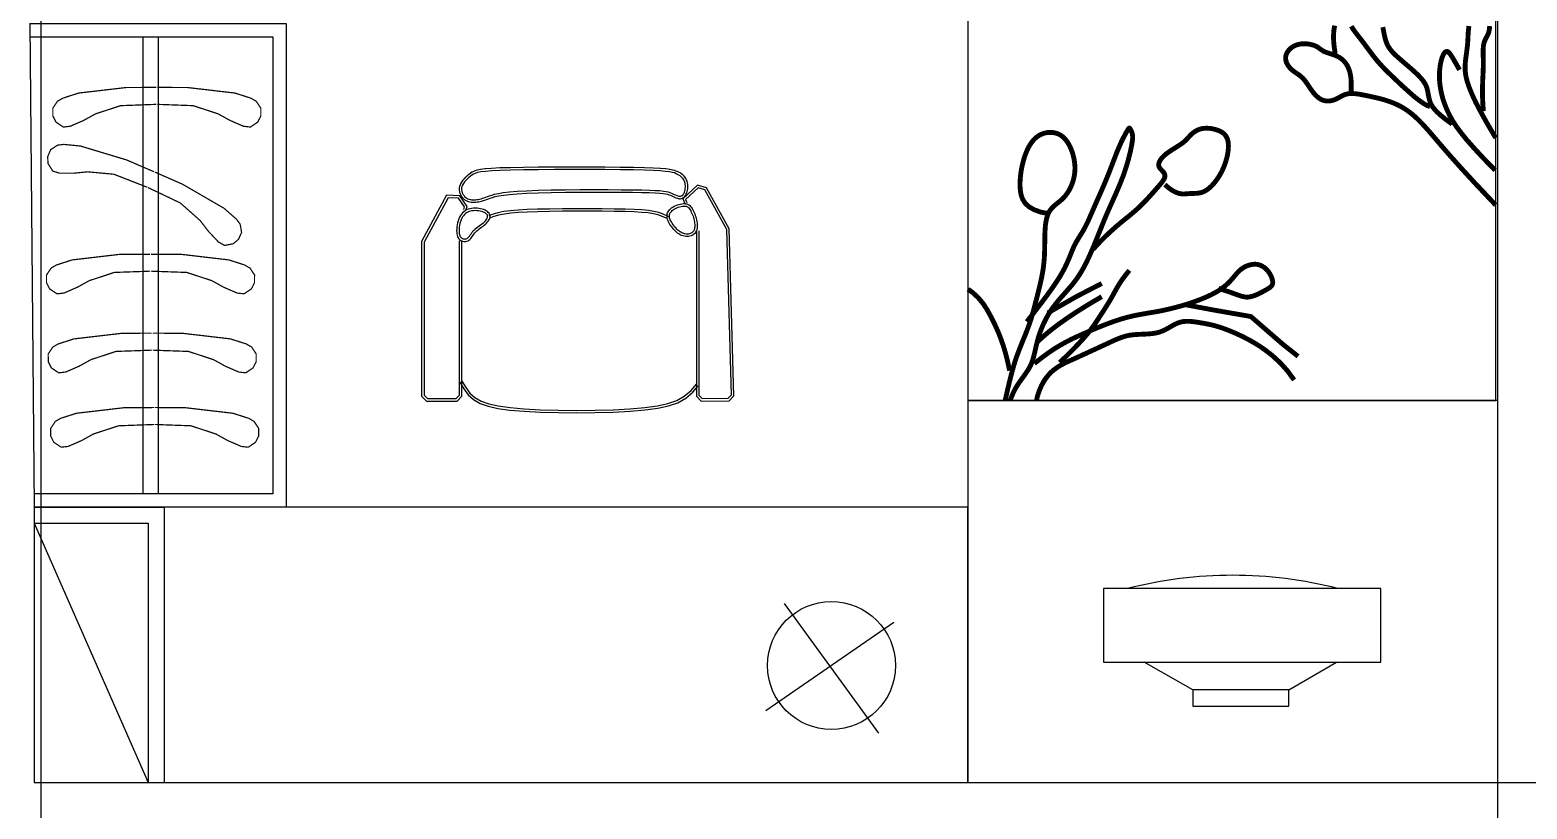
# Model space of a CAD drawing. Extents: x -72339 to 59654, y -38057 to 42097.
# Drawn here: x -72339 to -69256, y 27042 to 28646 of the extents above; entities that cross this region are included whole.
import ezdxf

# ---------------------------------------------------------------- set-up
doc = ezdxf.new("R2010")
doc.units = 0
doc.header["$MEASUREMENT"] = 0
doc.layers.get('0').update_dxf_attribs({"linetype": 'CONTINUOUS'})
doc.layers.add('HUM', color=7, linetype='CONTINUOUS')

# ---------------------------------------------------------------- blocks, each defined once
blk = doc.blocks.new('1071')
for p, q in [((-3023.4, 1562.7), (-3015, 566.7)), ((-2790.6, 1535.3), (-2790.6, 594.1)), ((-2759.5, 1535.3), (-2759.5, 594.1)), ((-3015, 533.6), (-2779.8, 0)), ((-1469.9, 368.5), (-1275.6, 101.4)), ((-1243.9, 329.2), (-1508.1, 147.3)), ((-628.7, 190.3), (-728.3, 247.3)), ((-430.6, 190.3), (-332.5, 247.3))]:
    blk.add_line(p, q)
for points in [[(-1091.5, 2709.8), (-1091.5, 786.2), (-4.5, 786.2), (-4.5, 2709.8)], [(-1674.7, 1218.2), (-1674.2, 1220.6), (-1673.8, 1223.2), (-1673.6, 1225.8), (-1673.6, 1228.5), (-1673.8, 1231.2), (-1674.2, 1233.9), (-1674.8, 1236.5), (-1675.7, 1238.9), (-1676.9, 1241.2), (-1678.3, 1243.4), (-1680, 1245.4), (-1681.9, 1247.3), (-1684.2, 1249.1), (-1686.7, 1250.8), (-1689.5, 1252.3), (-1692.6, 1253.7), (-1696.1, 1255.1), (-1700.6, 1256.3), (-1706.5, 1257.4), (-1714.6, 1258.4), (-1725.4, 1259.3), (-1739.6, 1260.1), (-1757.7, 1260.8), (-1780.3, 1261.3), (-1807.8, 1261.7), (-1839.1, 1262), (-1873, 1262.2), (-1908, 1262.2), (-1942.9, 1262.1), (-1976.4, 1261.9), (-2007.1, 1261.5), (-2033.8, 1261), (-2055.3, 1260.4), (-2072.2, 1259.5), (-2085.1, 1258.5), (-2094.6, 1257.4), (-2101.5, 1256), (-2106.5, 1254.3), (-2110.2, 1252.5), (-2113.3, 1250.4), (-2116.5, 1248.1), (-2119.6, 1245.5), (-2122.7, 1242.7), (-2125.6, 1239.8), (-2128.2, 1236.7), (-2130.5, 1233.6), (-2132.3, 1230.3), (-2133.6, 1227.1), (-2134.3, 1223.8), (-2134.3, 1220.6), (-2133.9, 1217.5), (-2133, 1214.5), (-2131.7, 1211.7), (-2130, 1209.1), (-2128.1, 1206.8), (-2126, 1204.8), (-2123.8, 1203.2), (-2121.4, 1202), (-2119, 1201), (-2116.4, 1200.4), (-2113.8, 1200), (-2111.1, 1199.8), (-2108.4, 1199.8), (-2105.7, 1200), (-2102.9, 1200.3), (-2100.2, 1200.8), (-2097.3, 1201.4), (-2094.4, 1202.2), (-2091.3, 1203.1), (-2088.1, 1204.1), (-2084.7, 1205.3), (-2081.1, 1206.6), (-2077.1, 1208.1), (-2072.4, 1209.7), (-2066.4, 1211.4), (-2058.7, 1213), (-2048.7, 1214.6), (-2036, 1216.1), (-2020.1, 1217.4), (-2000.4, 1218.6), (-1976.7, 1219.4), (-1949.9, 1220.1), (-1921, 1220.6), (-1891.1, 1220.8), (-1861.2, 1220.9), (-1832.4, 1220.9), (-1805.8, 1220.7), (-1782.5, 1220.5), (-1763.2, 1220.2), (-1747.7, 1219.8), (-1735.5, 1219.3), (-1726, 1218.7), (-1718.9, 1217.9), (-1713.4, 1217.1), (-1709.2, 1216.1), (-1705.7, 1215), (-1702.4, 1213.8), (-1699.4, 1212.5), (-1696.5, 1211.1), (-1693.8, 1209.9), (-1691.3, 1208.8), (-1688.9, 1207.9), (-1686.7, 1207.3), (-1684.8, 1207.1), (-1682.9, 1207.3), (-1681.3, 1207.9), (-1679.8, 1208.9), (-1678.4, 1210.2), (-1677.3, 1211.9), (-1676.3, 1213.7), (-1675.4, 1215.9)], [(-2105.2, 1134), (-2102.9, 1136.2), (-2100.5, 1138.2), (-2098, 1140.2), (-2095.5, 1142.1), (-2092.9, 1143.9), (-2090.3, 1145.8), (-2087.8, 1147.6), (-2085.5, 1149.6), (-2083.3, 1151.6), (-2081.4, 1153.7), (-2079.7, 1155.8), (-2078.2, 1157.9), (-2077.1, 1160.1), (-2076.3, 1162.3), (-2075.8, 1164.4), (-2075.8, 1166.5), (-2076.1, 1168.5), (-2076.8, 1170.4), (-2077.9, 1172.3), (-2079.4, 1174), (-2081.3, 1175.6), (-2083.5, 1177.1), (-2086, 1178.4), (-2088.8, 1179.6), (-2092, 1180.6), (-2095.4, 1181.5), (-2098.9, 1182.1), (-2102.6, 1182.5), (-2106.4, 1182.6), (-2110.1, 1182.5), (-2113.8, 1182.1), (-2117.4, 1181.4), (-2120.8, 1180.3), (-2124, 1179), (-2127, 1177.3), (-2129.8, 1175.3), (-2132.3, 1172.9), (-2134.6, 1170.3), (-2136.7, 1167.3), (-2138.6, 1164), (-2140.2, 1160.4), (-2141.5, 1156.5), (-2142.6, 1152.5), (-2143.4, 1148.4), (-2144, 1144.3), (-2144.4, 1140.3), (-2144.6, 1136.6), (-2144.5, 1133), (-2144.2, 1129.9), (-2143.7, 1127), (-2142.9, 1124.5), (-2142, 1122.3), (-2140.8, 1120.4), (-2139.5, 1118.8), (-2137.9, 1117.4), (-2136.2, 1116.3), (-2134.2, 1115.3), (-2132.2, 1114.7), (-2130, 1114.3), (-2127.8, 1114.1), (-2125.5, 1114.3), (-2123.3, 1114.8), (-2121.2, 1115.6), (-2119.2, 1116.7), (-2117.4, 1118.3), (-2115.7, 1120.1), (-2114, 1122.2), (-2112.4, 1124.5), (-2110.8, 1126.9), (-2109, 1129.3), (-2107.2, 1131.7)], [(-1684.1, 1127.8), (-1686.9, 1129.5), (-1689.7, 1131.4), (-1692.3, 1133.6), (-1694.8, 1136), (-1697.2, 1138.6), (-1699.5, 1141.2), (-1701.6, 1143.9), (-1703.5, 1146.6), (-1705.3, 1149.3), (-1706.8, 1151.9), (-1708.1, 1154.4), (-1709.3, 1156.9), (-1710.1, 1159.4), (-1710.8, 1161.8), (-1711.2, 1164.1), (-1711.3, 1166.5), (-1711.2, 1168.8), (-1710.7, 1171), (-1710, 1173.3), (-1709, 1175.4), (-1707.7, 1177.5), (-1706, 1179.5), (-1704.1, 1181.4), (-1701.8, 1183.2), (-1699.2, 1184.9), (-1696.3, 1186.5), (-1693.2, 1187.9), (-1690, 1189.2), (-1686.8, 1190.2), (-1683.6, 1191.1), (-1680.5, 1191.7), (-1677.5, 1192), (-1674.9, 1192.1), (-1672.4, 1191.8), (-1670.2, 1191.3), (-1668.1, 1190.5), (-1666.2, 1189.4), (-1664.5, 1188), (-1662.8, 1186.3), (-1661.2, 1184.3), (-1659.6, 1182.1), (-1658.2, 1179.5), (-1656.8, 1176.8), (-1655.5, 1173.9), (-1654.2, 1170.9), (-1653.1, 1167.8), (-1652.1, 1164.7), (-1651.2, 1161.5), (-1650.5, 1158.4), (-1649.9, 1155.3), (-1649.5, 1152.3), (-1649.2, 1149.4), (-1649.1, 1146.5), (-1649.2, 1143.8), (-1649.5, 1141.2), (-1650, 1138.8), (-1650.8, 1136.4), (-1651.7, 1134.3), (-1652.9, 1132.3), (-1654.3, 1130.6), (-1655.9, 1129), (-1657.7, 1127.6), (-1659.7, 1126.4), (-1661.9, 1125.5), (-1664.3, 1124.8), (-1666.9, 1124.4), (-1669.6, 1124.2), (-1672.5, 1124.3), (-1675.4, 1124.7), (-1678.3, 1125.4), (-1681.2, 1126.4)], [(-1681.8, 1132.2), (-1684.2, 1133.6), (-1686.6, 1135.4), (-1689, 1137.4), (-1691.3, 1139.6), (-1693.5, 1141.9), (-1695.6, 1144.4), (-1697.6, 1146.9), (-1699.4, 1149.4), (-1701, 1151.9), (-1702.4, 1154.3), (-1703.6, 1156.6), (-1704.6, 1158.8), (-1705.4, 1160.8), (-1705.9, 1162.8), (-1706.2, 1164.7), (-1706.3, 1166.5), (-1706.2, 1168.2), (-1705.9, 1169.8), (-1705.4, 1171.4), (-1704.6, 1173), (-1703.6, 1174.5), (-1702.3, 1176.1), (-1700.8, 1177.6), (-1698.9, 1179.1), (-1696.6, 1180.6), (-1694, 1182), (-1691.2, 1183.3), (-1688.3, 1184.5), (-1685.3, 1185.4), (-1682.4, 1186.2), (-1679.7, 1186.7), (-1677.2, 1187), (-1675.1, 1187.1), (-1673.2, 1186.9), (-1671.7, 1186.5), (-1670.3, 1186), (-1669, 1185.2), (-1667.8, 1184.2), (-1666.5, 1183), (-1665.2, 1181.3), (-1663.9, 1179.4), (-1662.6, 1177.1), (-1661.3, 1174.6), (-1660, 1172), (-1658.9, 1169.1), (-1657.8, 1166.2), (-1656.9, 1163.2), (-1656.1, 1160.3), (-1655.4, 1157.3), (-1654.8, 1154.5), (-1654.4, 1151.7), (-1654.2, 1149.1), (-1654.1, 1146.6), (-1654.2, 1144.2), (-1654.5, 1142), (-1654.9, 1140), (-1655.4, 1138.2), (-1656.2, 1136.6), (-1657, 1135.2), (-1658, 1133.9), (-1659.2, 1132.8), (-1660.4, 1131.8), (-1661.9, 1130.9), (-1663.6, 1130.2), (-1665.4, 1129.7), (-1667.5, 1129.4), (-1669.7, 1129.2), (-1672, 1129.3), (-1674.4, 1129.6), (-1676.9, 1130.2), (-1679.3, 1131.1)], [(-1091.5, 786.2), (-1091.5, 0), (0, 0), (0, 786.2)], [(-3015, 566.7), (-3015, 0), (-1091.5, 0), (-1091.5, 566.7)], [(-812.6, 399.1), (-812.6, 247.3), (-241.2, 247.3), (-241.2, 399.1)], [(-628.7, 190.3), (-628.7, 157.2), (-430.6, 157.2), (-430.6, 190.3)]]:
    blk.add_lwpolyline(points, close=True)
for points, const_width in [([(-94.3, 1355.8), (-107.3, 1365.3), (-117.5, 1373.5), (-125.3, 1380.6), (-131.1, 1386.9), (-135.2, 1392.4), (-138, 1397.2), (-139.8, 1401.6), (-141.1, 1405.7), (-142, 1409.6), (-142.8, 1413.4), (-143.5, 1417), (-144.1, 1420.5), (-144.8, 1423.9), (-145.5, 1427.2), (-146.4, 1430.4), (-147.5, 1433.5), (-148.9, 1436.6), (-150.5, 1439.6), (-152.4, 1442.6), (-154.6, 1445.7), (-157.1, 1448.7), (-159.8, 1451.8), (-162.8, 1454.9), (-166, 1458.2), (-169.6, 1461.5), (-173.3, 1464.9), (-177.2, 1468.5), (-181.3, 1472), (-185.4, 1475.6), (-189.6, 1479.2), (-193.9, 1482.9), (-198.1, 1486.5), (-202.2, 1490.1), (-206.3, 1493.6), (-210.2, 1497.2), (-213.9, 1500.8), (-217.4, 1504.4), (-220.5, 1508.1), (-223.4, 1511.9), (-225.9, 1515.7), (-227.9, 1519.7), (-229.7, 1523.8), (-231.1, 1527.9), (-232.3, 1532.2), (-233.3, 1536.6), (-234.3, 1541.2), (-235.2, 1545.8), (-236.1, 1550.6), (-237.2, 1555.5)], 10), ([(-4.5, 1327.2), (-13.8, 1342.8), (-24.4, 1361), (-33, 1376.5), (-40, 1389.6), (-45.7, 1400.7), (-50.3, 1410.3), (-54.1, 1418.8), (-57.3, 1426.6), (-60.1, 1433.8), (-62.4, 1440.6), (-64.2, 1446.9), (-65.7, 1452.9), (-66.7, 1458.8), (-67.3, 1464.5), (-67.6, 1470.1), (-67.6, 1475.8), (-67.2, 1481.6), (-66.7, 1487.4), (-66, 1493.2), (-65.2, 1499), (-64.4, 1504.7), (-63.7, 1510.4), (-63, 1516.1), (-62.5, 1521.7), (-62.1, 1527.2), (-61.8, 1532.6), (-61.6, 1537.9), (-61.3, 1543.1), (-60.9, 1548.1), (-60.4, 1553), (-59.8, 1557.8)], 10), ([(-335.2, 1501.2), (-337, 1512.9), (-338.1, 1523), (-338.6, 1531.5), (-338.6, 1538.8), (-338.2, 1545), (-337.7, 1550.2), (-337, 1554.7), (-336.3, 1558.7)], 10), ([(-301.9, 1557.4), (-299.6, 1553.4), (-296.9, 1549.4), (-293.8, 1545.1), (-290.5, 1540.8), (-287, 1536.3), (-283.3, 1531.7), (-279.6, 1526.8), (-275.8, 1521.9), (-272, 1516.7), (-268.2, 1511.5), (-264.3, 1506.3), (-260.3, 1501), (-256.3, 1495.7), (-252.1, 1490.5), (-247.9, 1485.3), (-243.5, 1480.3), (-238.9, 1475.3), (-234.1, 1470.2), (-228.9, 1465), (-223.3, 1459.5), (-217.3, 1453.7), (-210.7, 1447.5), (-203.6, 1440.7), (-195.8, 1433.4), (-187.5, 1425.9), (-179, 1418.3), (-170.5, 1411), (-162, 1404.4), (-154, 1398.8), (-146.5, 1394.4), (-139.7, 1391.6)], 10), ([(-30, 1382.3), (-31.1, 1397.2), (-31.7, 1411), (-31.9, 1423.6), (-31.7, 1435.2), (-31.4, 1445.8), (-30.9, 1455.6), (-30.5, 1464.6), (-30.2, 1473), (-30.1, 1480.7), (-30.1, 1487.9), (-30.3, 1494.5), (-30.4, 1500.6), (-30.4, 1506.2), (-30.3, 1511.4), (-30, 1516), (-29.4, 1520.3), (-28.4, 1524.1), (-27.1, 1527.6), (-25.6, 1530.8), (-24, 1533.9), (-22.4, 1536.9), (-20.9, 1539.9), (-19.6, 1543.1), (-18.6, 1546.4), (-17.9, 1550), (-17.4, 1553.8), (-17, 1557.8)], 10), ([(-4.5, 1189), (-12.1, 1196.9), (-47.2, 1234.1), (-75.6, 1265), (-98.4, 1290.5), (-116.4, 1311.2), (-130.8, 1328.1), (-142.6, 1341.8), (-152.7, 1353.1), (-162, 1362.8), (-170.7, 1371), (-178.9, 1378), (-186.7, 1383.8), (-194.2, 1388.7), (-201.4, 1392.8), (-208.3, 1396.2), (-215.2, 1399.2), (-221.9, 1401.8), (-228.6, 1404), (-235.2, 1406.1), (-241.7, 1407.9), (-248.1, 1409.5), (-254.4, 1410.9), (-260.6, 1412.3), (-266.6, 1413.6), (-272.4, 1414.8), (-278.1, 1415.9), (-283.6, 1417), (-288.8, 1417.8), (-293.8, 1418.4), (-298.6, 1418.8), (-303.1, 1418.8), (-307.2, 1418.5), (-311.1, 1417.8), (-314.7, 1416.7), (-318.1, 1415.3), (-321.3, 1413.8), (-324.3, 1412.2), (-327.3, 1410.5), (-330.3, 1408.9), (-333.3, 1407.4), (-336.4, 1406.1), (-339.5, 1405), (-342.7, 1404.2), (-345.9, 1403.6), (-349.1, 1403.3), (-352.3, 1403.3), (-355.4, 1403.7), (-358.5, 1404.4), (-361.6, 1405.4), (-364.6, 1406.8), (-367.5, 1408.6), (-370.4, 1410.7), (-373.2, 1413.1), (-375.9, 1415.7), (-378.6, 1418.7), (-381.2, 1421.9), (-383.8, 1425.4), (-386.3, 1429), (-388.8, 1432.7), (-391.3, 1436.5), (-393.8, 1440.1), (-396.3, 1443.7), (-398.9, 1447), (-401.6, 1450), (-404.4, 1452.7), (-407.2, 1455.1), (-410, 1457.2), (-412.9, 1459.3), (-415.8, 1461.2), (-418.6, 1463.1), (-421.3, 1465.1), (-424, 1467.3), (-426.5, 1469.6), (-428.8, 1472.1), (-431, 1474.8), (-432.9, 1477.6), (-434.5, 1480.5), (-435.8, 1483.5), (-436.7, 1486.5), (-437.2, 1489.6), (-437.3, 1492.6), (-437, 1495.6), (-436.2, 1498.5), (-435.1, 1501.3), (-433.7, 1504), (-431.9, 1506.6), (-429.9, 1509), (-427.6, 1511.3), (-425.1, 1513.3), (-422.3, 1515.2), (-419.4, 1516.8), (-416.3, 1518.2), (-413, 1519.3), (-409.6, 1520.2), (-406, 1520.9), (-402.4, 1521.2), (-398.6, 1521.3), (-394.8, 1521.2), (-391.1, 1520.8), (-387.4, 1520.2), (-383.9, 1519.4), (-380.5, 1518.5), (-377.5, 1517.4), (-374.7, 1516.2), (-372.3, 1514.9), (-370.1, 1513.5), (-368.2, 1512.1), (-366.3, 1510.7), (-364.4, 1509.3), (-362.3, 1507.9), (-360.1, 1506.5), (-357.6, 1505.2), (-354.7, 1504), (-351.4, 1502.9), (-348, 1501.7), (-344.3, 1500.5), (-340.5, 1499.3), (-336.8, 1497.9), (-333, 1496.4), (-329.4, 1494.7), (-326, 1492.8), (-322.8, 1490.6), (-319.8, 1488.2), (-317, 1485.5), (-314.4, 1482.4), (-312.1, 1479.1), (-309.9, 1475.4), (-308, 1471.3), (-306.3, 1466.9), (-304.8, 1462), (-303.7, 1456.5), (-302.8, 1450.3), (-302.3, 1443.4), (-302.1, 1435.6), (-302.2, 1426.8), (-302.8, 1417)], 10), ([(-5.6, 1260.6), (-29.5, 1285), (-48.9, 1306), (-64.6, 1323.7), (-76.8, 1338.9), (-86.4, 1351.9), (-93.7, 1363.2), (-99.3, 1373.2), (-103.7, 1382.5), (-107.5, 1391.4), (-110.8, 1400.1), (-113.5, 1408.4), (-115.7, 1416.5), (-117.4, 1424.3), (-118.7, 1431.9), (-119.7, 1439.1), (-120.3, 1446.1), (-120.5, 1452.8), (-120.5, 1459.3), (-120.2, 1465.4), (-119.6, 1471.2), (-118.9, 1476.6), (-118, 1481.6), (-117, 1486.1), (-115.8, 1490.3), (-114.6, 1493.9), (-113.3, 1497.1), (-112, 1499.8), (-110.6, 1501.9), (-109.2, 1503.6), (-107.7, 1504.8), (-106.2, 1505.4), (-104.7, 1505.6), (-103.2, 1505.1), (-101.6, 1503.9), (-99.6, 1501.7), (-97.1, 1498.3), (-94, 1493.4), (-90.1, 1486.8), (-85.2, 1478.3), (-79.1, 1467.5)], 10), ([(-2762.9, 1431.4), (-2824.8, 1431.2), (-2923.2, 1419.7), (-2955.7, 1409.2), (-2966.8, 1402.8), (-2976.3, 1388.5), (-2976.2, 1372.6), (-2969.8, 1360), (-2954.7, 1349.7), (-2940.4, 1351.4), (-2912.7, 1363.4), (-2888.1, 1377), (-2836.6, 1393.8), (-2787.4, 1395.6), (-2762.8, 1396.5)], 2.53), ([(-2761.2, 1431.4), (-2699.3, 1431.2), (-2600.9, 1419.7), (-2568.4, 1409.2), (-2557.3, 1402.8), (-2547.9, 1388.5), (-2547.9, 1372.6), (-2554.3, 1360), (-2569.4, 1349.7), (-2583.7, 1351.4), (-2611.4, 1363.4), (-2636, 1377), (-2687.5, 1393.8), (-2736.7, 1395.6), (-2761.3, 1396.5)], 2.53), ([(-1014.9, 786.2), (-1010.3, 807.1), (-1005.1, 828.9), (-1000.6, 846.3), (-996.7, 860.2), (-993.1, 871.4), (-989.9, 880.6), (-986.8, 888.8), (-983.8, 896.4), (-980.9, 903.8), (-978, 910.9), (-975.2, 917.7), (-972.5, 924.3), (-970, 930.8), (-967.6, 937), (-965.4, 943.2), (-963.3, 949.2), (-961.4, 955.2), (-959.6, 961.2), (-957.9, 967.3), (-956.2, 973.6), (-954.4, 980), (-952.7, 986.7), (-950.9, 993.7), (-949, 1001.1), (-947, 1008.9), (-945, 1016.8), (-943.1, 1024.9), (-941.2, 1033), (-939.5, 1041.2), (-938, 1049.3), (-936.7, 1057.2), (-935.7, 1064.8), (-934.9, 1072.3), (-934.3, 1079.6), (-933.9, 1086.9), (-933.7, 1094.1), (-933.5, 1101.4), (-933.4, 1108.8), (-933.3, 1116.3), (-933.2, 1123.9), (-933, 1131.6), (-932.6, 1139.3), (-932, 1146.9), (-931, 1154.1), (-929.7, 1160.9), (-927.9, 1167.2), (-925.6, 1172.9), (-922.6, 1177.8), (-919.2, 1182.2), (-915.4, 1186.1), (-911.3, 1189.7), (-907, 1193.2), (-902.6, 1196.7), (-898.3, 1200.4), (-894.1, 1204.5), (-890.2, 1209.1), (-886.6, 1214.1), (-883.3, 1219.4), (-880.3, 1225.1), (-877.7, 1231.1), (-875.5, 1237.2), (-873.8, 1243.5), (-872.4, 1249.8), (-871.6, 1256.1), (-871.2, 1262.3), (-871.2, 1268.5), (-871.7, 1274.7), (-872.5, 1280.7), (-873.6, 1286.6), (-875.1, 1292.5), (-876.8, 1298.1), (-878.9, 1303.7), (-881.2, 1309), (-883.7, 1314), (-886.6, 1318.7), (-889.8, 1323), (-893.2, 1326.9), (-897, 1330.3), (-901.1, 1333.2), (-905.5, 1335.5), (-910.1, 1337.1), (-915, 1338.2), (-919.9, 1338.7), (-924.9, 1338.7), (-929.9, 1338.1), (-934.9, 1336.9), (-939.6, 1335.2), (-944.2, 1333), (-948.6, 1330.2), (-952.7, 1326.8), (-956.7, 1322.8), (-960.4, 1318.1), (-964, 1312.8), (-967.4, 1306.8), (-970.5, 1300), (-973.5, 1292.5), (-976.2, 1284.4), (-978.6, 1275.7), (-980.7, 1266.5), (-982.3, 1257.1), (-983.5, 1247.5), (-984.2, 1237.7), (-984.3, 1228), (-983.6, 1218.4), (-981.9, 1209.2), (-978.6, 1200.4), (-973.3, 1192.4), (-965.4, 1185.2), (-954.6, 1179.1), (-940.3, 1174.2), (-922, 1170.8)], 10), ([(-970.3, 948.8), (-955.9, 967.2), (-943.3, 983.6), (-932.4, 998.1), (-922.9, 1011), (-914.8, 1022.5), (-907.9, 1032.8), (-902, 1042.2), (-897, 1050.9), (-892.6, 1059), (-888.9, 1066.6), (-885.7, 1073.8), (-882.8, 1080.6), (-880.3, 1086.9), (-877.9, 1092.8), (-875.6, 1098.4), (-873.3, 1103.6), (-870.9, 1108.4), (-868.4, 1113), (-865.8, 1117.5), (-863.1, 1121.8), (-860.4, 1126.2), (-857.7, 1130.6), (-854.9, 1135.1), (-852.2, 1139.9), (-849.5, 1145), (-846.8, 1150.5), (-844.1, 1156.1), (-841.4, 1162.1), (-838.7, 1168.3), (-835.9, 1174.8), (-833, 1181.5), (-829.9, 1188.4), (-826.8, 1195.5), (-823.6, 1202.8), (-820.3, 1210.2), (-817, 1217.7), (-813.7, 1225.3), (-810.3, 1233), (-807.1, 1240.8), (-803.9, 1248.6), (-800.8, 1256.3), (-797.8, 1264.1), (-794.9, 1271.7), (-792, 1279.2), (-789.2, 1286.5), (-786.5, 1293.6), (-783.8, 1300.5), (-781, 1307), (-778.3, 1313.2), (-775.7, 1319), (-773.1, 1324.3), (-770.6, 1329.2), (-768.3, 1333.6), (-766.2, 1337.4), (-764.4, 1340.6), (-762.8, 1343.2), (-761.5, 1345.2), (-760.5, 1346.5), (-759.7, 1347.3), (-759.1, 1347.6), (-758.6, 1347.5), (-758.2, 1347.2), (-757.8, 1346.5), (-757.3, 1345.6), (-756.8, 1344.7), (-756.2, 1343.5), (-755.5, 1342.3), (-754.9, 1341), (-754.3, 1339.5), (-753.7, 1337.9), (-753.2, 1336.1), (-752.8, 1334.3), (-752.5, 1332.3), (-752.4, 1330.1), (-752.4, 1327.7), (-752.5, 1324.9), (-752.9, 1321.8), (-753.4, 1318.1), (-754.1, 1314), (-755, 1309.2), (-756.1, 1303.8), (-757.4, 1297.7), (-759, 1291.2), (-760.8, 1284.1), (-762.9, 1276.7), (-765.2, 1268.9), (-767.8, 1260.9), (-770.6, 1252.6), (-773.8, 1244.2), (-777.1, 1235.7), (-780.6, 1227.3), (-784.2, 1218.9), (-787.7, 1210.8), (-791.3, 1202.9), (-794.6, 1195.4), (-797.8, 1188.3), (-800.8, 1181.6), (-803.5, 1175.4), (-806, 1169.6), (-808.4, 1163.9), (-810.8, 1158.4), (-813, 1152.8), (-815.3, 1147.2), (-817.6, 1141.5), (-820, 1135.5), (-822.5, 1129.3), (-825.1, 1122.8), (-827.8, 1116.2), (-830.6, 1109.4), (-833.4, 1102.5), (-836.4, 1095.6), (-839.5, 1088.5), (-842.7, 1081.4), (-846, 1074.3), (-849.6, 1067.2), (-853.3, 1060.1), (-857.3, 1053), (-861.6, 1046), (-866.2, 1039), (-871.2, 1032.2), (-876.6, 1025.3), (-882.3, 1018.6), (-888.2, 1011.8), (-894.2, 1005.1), (-900.2, 998.3), (-906.1, 991.4), (-911.7, 984.4), (-917.1, 977.2), (-922.1, 969.8), (-926.7, 962.3), (-930.9, 954.7), (-934.7, 947), (-938.2, 939.3), (-941.3, 931.6), (-944, 924), (-946.4, 916.5), (-948.5, 909.1), (-950.3, 902), (-951.9, 895), (-953.4, 888.3), (-954.9, 881.8), (-956.5, 875.7), (-958.2, 869.9), (-960.2, 864.4), (-962.4, 859.2), (-964.9, 854.4), (-967.7, 849.6), (-970.7, 845), (-974, 840.2), (-977.5, 835.3), (-981.3, 830.1), (-985.3, 824.5), (-989.5, 818.3), (-993.9, 811.1), (-998.4, 802.1), (-1003, 791), (-1004.6, 786.2)], 10), ([(-833.8, 1097.9), (-820.3, 1112.5), (-807.9, 1125), (-796.5, 1135.7), (-786, 1145), (-776.4, 1153.2), (-767.5, 1160.4), (-759.2, 1167), (-751.6, 1173.4), (-744.5, 1179.6), (-737.8, 1185.8), (-731.6, 1191.9), (-725.8, 1197.8), (-720.5, 1203.5), (-715.6, 1208.9), (-711, 1214), (-706.9, 1218.7), (-703.1, 1223), (-699.6, 1226.9), (-696.6, 1230.5), (-693.9, 1233.7), (-691.6, 1236.7), (-689.6, 1239.4), (-688.1, 1241.9), (-687, 1244.1), (-686.2, 1246.2), (-685.9, 1248.2), (-685.9, 1250.1), (-686.2, 1251.8), (-686.8, 1253.5), (-687.6, 1255.1), (-688.7, 1256.6), (-689.9, 1258.1), (-691.4, 1259.6), (-692.8, 1261.1), (-694.3, 1262.7), (-695.7, 1264.3), (-696.9, 1266), (-697.9, 1267.8), (-698.5, 1269.8), (-698.8, 1271.9), (-698.5, 1274.3), (-697.8, 1276.9), (-696.6, 1279.5), (-694.9, 1282.4), (-692.7, 1285.3), (-690.1, 1288.2), (-687.1, 1291.2), (-683.6, 1294.2), (-679.7, 1297.1), (-675.5, 1300), (-671.1, 1302.9), (-666.6, 1305.7), (-662.2, 1308.5), (-657.9, 1311.2), (-653.8, 1313.9), (-650.1, 1316.5), (-646.8, 1319.1), (-644, 1321.6), (-641.5, 1324.1), (-639.2, 1326.5), (-637, 1328.8), (-635, 1331.1), (-632.9, 1333.2), (-630.8, 1335.3), (-628.5, 1337.3), (-626, 1339.2), (-623.4, 1341), (-620.7, 1342.5), (-617.7, 1343.9), (-614.6, 1345.1), (-611.3, 1346.1), (-607.9, 1346.8), (-604.3, 1347.2), (-600.5, 1347.3), (-596.7, 1347.2), (-592.8, 1346.9), (-588.9, 1346.3), (-585.1, 1345.5), (-581.4, 1344.6), (-577.9, 1343.4), (-574.5, 1342.1), (-571.3, 1340.7), (-568.4, 1339), (-565.7, 1337.1), (-563.3, 1334.9), (-561.2, 1332.5), (-559.4, 1329.8), (-557.9, 1326.7), (-556.7, 1323.4), (-555.9, 1319.7), (-555.3, 1315.8), (-555.1, 1311.5), (-555.2, 1307.1), (-555.5, 1302.4), (-556.2, 1297.6), (-557, 1292.5), (-558.2, 1287.4), (-559.6, 1282.1), (-561.2, 1276.8), (-563.1, 1271.4), (-565.3, 1265.9), (-567.7, 1260.5), (-570.4, 1255.2), (-573.4, 1249.9), (-576.7, 1244.7), (-580.2, 1239.8), (-583.9, 1235), (-587.8, 1230.6), (-591.8, 1226.6), (-595.9, 1223), (-600, 1220), (-604.1, 1217.5), (-608.2, 1215.8), (-612.3, 1214.5), (-616.4, 1213.7), (-620.4, 1213.3), (-624.6, 1213.1), (-628.7, 1212.9), (-632.9, 1212.8), (-637.2, 1212.6), (-641.6, 1212.2), (-646.2, 1211.9), (-651.2, 1212), (-656.6, 1213), (-662.7, 1215), (-669.6, 1218.5), (-677.3, 1223.7), (-686.1, 1231.1)], 10), ([(-2767.9, 1257.7), (-2824.7, 1282.1), (-2919.6, 1310.7), (-2953.6, 1314), (-2966.3, 1312.5), (-2980.7, 1303.2), (-2986.9, 1288.6), (-2986.1, 1274.4), (-2976.3, 1259), (-2962.6, 1254.8), (-2932.3, 1254.8), (-2904.4, 1257.5), (-2850.4, 1252.5), (-2804.6, 1234.6), (-2781.6, 1225.6)], 2.53), ([(-2766.3, 1257), (-2709.6, 1232.2), (-2623.9, 1182.6), (-2598.2, 1160.1), (-2590.5, 1149.8), (-2587.5, 1132.9), (-2593.9, 1118.4), (-2604.8, 1109.3), (-2622.7, 1105.9), (-2635.2, 1113), (-2655.9, 1135.1), (-2673, 1157.3), (-2713.6, 1193.3), (-2758, 1214.5), (-2780.2, 1225)], 2.53), ([(-2775.9, 1087.8), (-2837.8, 1087.6), (-2936.2, 1076.1), (-2968.7, 1065.7), (-2979.8, 1059.3), (-2989.2, 1045), (-2989.2, 1029.1), (-2982.8, 1016.4), (-2967.7, 1006.2), (-2953.4, 1007.8), (-2925.7, 1019.8), (-2901.1, 1033.4), (-2849.6, 1050.3), (-2800.4, 1052), (-2775.8, 1052.9)], 2.53), ([(-2774.2, 1087.8), (-2712.3, 1087.6), (-2613.9, 1076.1), (-2581.4, 1065.7), (-2570.3, 1059.3), (-2560.8, 1045), (-2560.9, 1029.1), (-2567.3, 1016.4), (-2582.4, 1006.2), (-2596.7, 1007.8), (-2624.4, 1019.8), (-2649, 1033.4), (-2700.5, 1050.3), (-2749.7, 1052), (-2774.3, 1052.9)], 2.53), ([(-954.7, 862.7), (-939.9, 874.4), (-926.1, 884.5), (-913.3, 893.2), (-901.1, 900.6), (-889.4, 907.1), (-878.2, 912.8), (-867.2, 918), (-856.3, 922.9), (-845.3, 927.7), (-834.4, 932.4), (-823.4, 937), (-812.6, 941.3), (-802, 945.4), (-791.5, 949.2), (-781.4, 952.6), (-771.5, 955.6), (-762.1, 958.2), (-753, 960.4), (-744.2, 962.3), (-735.6, 963.9), (-727.3, 965.4), (-719.1, 966.8), (-711, 968.1), (-702.9, 969.5), (-694.9, 971), (-687, 972.7), (-679, 974.5), (-671.1, 976.3), (-663.2, 978.4), (-655.3, 980.5), (-647.5, 982.8), (-639.8, 985.1), (-632.1, 987.7), (-624.5, 990.3), (-617.1, 993), (-609.8, 995.8), (-602.9, 998.7), (-596.2, 1001.7), (-589.9, 1004.7), (-584, 1007.8), (-578.5, 1010.9), (-573.5, 1014), (-568.9, 1017.2), (-564.6, 1020.4), (-560.7, 1023.6), (-557.1, 1026.9), (-553.8, 1030.1), (-550.7, 1033.3), (-547.8, 1036.6), (-545, 1039.8), (-542.4, 1043), (-539.8, 1046), (-537.2, 1049), (-534.5, 1051.9), (-531.7, 1054.6), (-528.7, 1057.1), (-525.4, 1059.3), (-522, 1061.4), (-518.4, 1063.2), (-514.7, 1064.7), (-510.9, 1065.8), (-507.1, 1066.6), (-503.3, 1067.1), (-499.6, 1067.2), (-495.9, 1066.8), (-492.4, 1066), (-489, 1064.9), (-485.8, 1063.3), (-482.7, 1061.5), (-479.8, 1059.3), (-477, 1056.8), (-474.5, 1054), (-472.1, 1051), (-470, 1047.8), (-468.1, 1044.4), (-466.5, 1041.1), (-465.3, 1037.7), (-464.4, 1034.6), (-463.9, 1031.6), (-463.8, 1028.8), (-464.2, 1026.5), (-465, 1024.4), (-466.3, 1022.5), (-468, 1020.7), (-470.1, 1019), (-472.7, 1017.3), (-475.7, 1015.5), (-479.1, 1013.6), (-482.9, 1011.5), (-487.1, 1009.2), (-491.5, 1007), (-496, 1004.8), (-500.7, 1002.9), (-505.4, 1001.3), (-510.1, 1000.1), (-514.6, 999.5), (-519, 999.5), (-523.5, 1000.2), (-528.6, 1001.5), (-534.7, 1003.5), (-542, 1006.1), (-551, 1009.3), (-562.1, 1013.1), (-575.6, 1017.6)], 10), ([(-902.5, 864.7), (-883.6, 883), (-868.4, 898.5), (-856.3, 911.4), (-846.7, 922.3), (-839.3, 931.5), (-833.5, 939.4), (-828.7, 946.3), (-824.4, 952.8), (-820.3, 959.1), (-816.3, 965.3), (-812.3, 971.4), (-808.5, 977.4), (-804.8, 983.3), (-801.2, 989.1), (-797.8, 994.7), (-794.6, 1000.3), (-791.7, 1005.8), (-788.7, 1011.3), (-785.5, 1017.1), (-781.9, 1023.2), (-777.7, 1029.9), (-772.7, 1037.2), (-766.5, 1045.4), (-759.1, 1054.6)], 10), ([(-1005.7, 848.1), (-1009.7, 866.4), (-1013.9, 883.1), (-1018.5, 898.4), (-1023.4, 912.7), (-1028.6, 926), (-1034.1, 938.6), (-1040, 950.8), (-1046.2, 962.8), (-1052.8, 974.7), (-1060.6, 986.5), (-1070.3, 998.2), (-1082.7, 1009.6), (-1091.5, 1015.7)], 10), ([(-927.2, 966.8), (-868.1, 1000.6), (-815.9, 1027.6)], 10), ([(-950, 905.7), (-936.5, 918.3), (-921.6, 930.8), (-905.5, 943.1), (-888.5, 955.2), (-870.9, 967), (-852.7, 978.5), (-834.4, 989.6), (-816, 1000.4)], 10), ([(-643.8, 983.8), (-582.6, 972.3), (-508.9, 959.5), (-443.4, 902.6), (-411.7, 877.5)], 10), ([(-2772.4, 925.2), (-2834.3, 924.9), (-2932.7, 913.4), (-2965.2, 903), (-2976.3, 896.6), (-2985.8, 882.3), (-2985.7, 866.4), (-2979.3, 853.7), (-2964.2, 843.5), (-2949.9, 845.1), (-2922.2, 857.1), (-2897.7, 870.7), (-2846.1, 887.6), (-2796.9, 889.3), (-2772.3, 890.2)], 2.53), ([(-2770.7, 925.2), (-2708.8, 924.9), (-2610.4, 913.4), (-2577.9, 903), (-2566.8, 896.6), (-2557.4, 882.3), (-2557.4, 866.4), (-2563.8, 853.7), (-2578.9, 843.5), (-2593.2, 845.1), (-2620.9, 857.1), (-2645.5, 870.7), (-2697, 887.6), (-2746.2, 889.3), (-2770.8, 890.2)], 2.53), ([(-950.5, 786.2), (-948.5, 794.9), (-944.8, 806.3), (-940.6, 816.3), (-935.8, 825.1), (-930.7, 832.8), (-925.3, 839.5), (-919.6, 845.3), (-913.7, 850.3), (-907.6, 854.8), (-901.1, 858.8), (-894.2, 862.5), (-887, 866), (-879.4, 869.5), (-871.3, 873.1), (-862.8, 876.9), (-854, 881), (-844.9, 885.1), (-835.9, 889.3), (-826.9, 893.4), (-818.2, 897.5), (-809.9, 901.3), (-802.1, 904.9), (-795, 908.2), (-788.4, 911.2), (-782.3, 913.8), (-776.4, 916), (-770.7, 918), (-764.9, 919.6), (-759.1, 920.8), (-752.9, 921.7), (-746.4, 922.3), (-739.7, 922.7), (-732.7, 923), (-725.6, 923.3), (-718.5, 923.7), (-711.5, 924.4), (-704.8, 925.5), (-698.3, 927), (-692.3, 929.1), (-686.6, 931.6), (-681.2, 934.5), (-676, 937.4), (-670.9, 940.4), (-665.9, 943.1), (-660.9, 945.5), (-655.8, 947.4), (-650.5, 948.7), (-645.1, 949.4), (-639.6, 949.7), (-633.9, 949.5), (-628, 948.9), (-622, 948.1), (-615.9, 947.2), (-609.7, 946.1), (-603.3, 945), (-596.6, 943.7), (-589.4, 942.1), (-581.6, 940.1), (-572.9, 937.5), (-563.3, 934.2), (-552.4, 930), (-540.2, 924.9), (-526.6, 918.6), (-511.8, 910.9), (-496.2, 901.9), (-480.2, 891.2), (-464.2, 878.7), (-448.5, 864.2), (-433.6, 847.7), (-419.8, 828.8)], 10), ([(-2767.4, 772), (-2829.3, 771.7), (-2927.6, 760.2), (-2960.1, 749.8), (-2971.2, 743.4), (-2980.7, 729.1), (-2980.6, 713.2), (-2974.3, 700.5), (-2959.1, 690.3), (-2944.9, 691.9), (-2917.1, 703.9), (-2892.6, 717.5), (-2841, 734.4), (-2791.8, 736.2), (-2767.2, 737.1)], 2.53), ([(-2765.6, 772), (-2703.7, 771.7), (-2605.4, 760.2), (-2572.9, 749.8), (-2561.8, 743.4), (-2552.3, 729.1), (-2552.3, 713.2), (-2558.7, 700.5), (-2573.8, 690.3), (-2588.1, 691.9), (-2615.8, 703.9), (-2640.4, 717.5), (-2691.9, 734.4), (-2741.1, 736.2), (-2765.7, 737.1)], 2.53)]:
    blk.add_lwpolyline(points, dxfattribs=dict(const_width=const_width))
for points in [[(-3023.4, 1562.7), (-2495.8, 1562.7), (-2495.8, 566.7), (-3015, 566.7)], [(-3023.4, 1535.3), (-2523.2, 1535.3), (-2523.2, 594.1), (-3015, 594.1)], [(-2125.4, 1178.2), (-2122.7, 1185.9), (-2137.9, 1207.9), (-2165.2, 1209.1), (-2216.8, 1114.2), (-2216.8, 795.4), (-2206.8, 785.4), (-2143.7, 785.4), (-2133.7, 795.4), (-2133.7, 1115.2)], [(-2130.1, 1179.8), (-2128.2, 1185.2), (-2140.6, 1203), (-2162.3, 1203.9), (-2211.8, 1112.9), (-2211.8, 797.5), (-2204.8, 790.4), (-2145.8, 790.4), (-2138.7, 797.5), (-2138.7, 1115.2)], [(-1650.9, 1136), (-1650.9, 795.3), (-1640.9, 785.4), (-1583.4, 786.1), (-1573.7, 796.2), (-1583.2, 1140.1), (-1629.9, 1224.4), (-1648.5, 1229.9), (-1679.1, 1201.7), (-1674.9, 1192.1)], [(-1645.9, 1136), (-1645.9, 797.4), (-1638.9, 790.4), (-1585.5, 791.1), (-1578.7, 798.1), (-1588.2, 1138.8), (-1633.3, 1220.2), (-1647.2, 1224.3), (-1673.1, 1200.4), (-1670.3, 1194.1)], [(-1707.9, 1164.8), (-1710.4, 1166.3), (-1719.1, 1170.3), (-1728.2, 1173.5), (-1738.2, 1176), (-1749.7, 1177.7), (-1763, 1179), (-1778.8, 1179.9), (-1797.7, 1180.5), (-1819.9, 1180.9), (-1844.9, 1181.2), (-1871.6, 1181.4), (-1899.2, 1181.4), (-1926.7, 1181.3), (-1953.2, 1180.9), (-1977.9, 1180.4), (-1999.7, 1179.7), (-2018.1, 1178.8), (-2033.6, 1177.4), (-2047.2, 1175.6), (-2059.5, 1172.9), (-2071.5, 1169.4), (-2078, 1167)], [(-1710.4, 1160.5), (-1712.7, 1161.8), (-1721, 1165.7), (-1729.6, 1168.7), (-1739.2, 1171.1), (-1750.3, 1172.8), (-1763.4, 1174), (-1779.1, 1174.9), (-1797.8, 1175.5), (-1820, 1175.9), (-1844.9, 1176.2), (-1871.6, 1176.4), (-1899.2, 1176.4), (-1926.7, 1176.3), (-1953.1, 1175.9), (-1977.7, 1175.4), (-1999.5, 1174.7), (-2017.7, 1173.8), (-2033.1, 1172.5), (-2046.3, 1170.6), (-2058.3, 1168.1), (-2069.9, 1164.7), (-2076.3, 1162.4)], [(-2138, 824.1), (-2130.1, 810.4), (-2120.8, 798.2), (-2109.8, 788.4), (-2096.4, 780.6), (-2080, 774.7), (-2059.9, 770.2), (-2035.3, 766.9), (-2005.7, 764.4), (-1972, 762.6), (-1935.4, 761.5), (-1897.4, 761.1), (-1859.2, 761.5), (-1822.1, 762.6), (-1787.5, 764.4), (-1756.6, 767), (-1730.3, 770.4), (-1708.2, 775.2), (-1689.3, 781.9), (-1672.9, 791.3), (-1658.4, 803.7), (-1647.1, 817)], [(-2133.7, 826.6), (-2126, 813.2), (-2117.2, 801.7), (-2106.9, 792.4), (-2094.3, 785.1), (-2078.6, 779.5), (-2059, 775.2), (-2034.7, 771.9), (-2005.3, 769.4), (-1971.7, 767.6), (-1935.3, 766.5), (-1897.4, 766.1), (-1859.3, 766.5), (-1822.3, 767.6), (-1787.8, 769.4), (-1757.1, 772), (-1731.2, 775.3), (-1709.6, 780), (-1691.4, 786.5), (-1675.8, 795.4), (-1661.9, 807.2), (-1650.9, 820.2)], [(-3015, 566.7), (-2746.7, 566.7), (-2746.7, 0)], [(-3015, 533.6), (-2779.8, 533.6), (-2779.8, 0)]]:
    blk.add_lwpolyline(points)
for points in [[(-1669.8, 1217.1), (-1669.3, 1219.5, 0.018004), (-1669.2, 1219.9), (-1668.8, 1222.5, 0.017726), (-1668.8, 1222.8), (-1668.6, 1225.5, 0.018074), (-1668.6, 1225.8), (-1668.6, 1228.5, 0.019002), (-1668.6, 1228.9), (-1668.8, 1231.6, 0.020504), (-1668.8, 1232), (-1669.3, 1234.7, 0.022593), (-1669.3, 1235.1), (-1670, 1237.7, 0.025274), (-1670.1, 1238.2), (-1671, 1240.6, 0.028086), (-1671.2, 1241.1), (-1672.4, 1243.5, 0.029109), (-1672.7, 1244), (-1674.1, 1246.1, 0.028727), (-1674.4, 1246.6), (-1676.1, 1248.6, 0.027359), (-1676.5, 1249), (-1678.4, 1250.9, 0.025246), (-1678.8, 1251.3), (-1681, 1253, 0.0227), (-1681.4, 1253.3), (-1683.9, 1255, 0.020011), (-1684.3, 1255.2), (-1687.1, 1256.7, 0.017391), (-1687.4, 1256.9), (-1690.5, 1258.3, 0.017458), (-1690.9, 1258.4), (-1694.4, 1259.7, 0.022757), (-1694.8, 1259.9), (-1699.3, 1261.1, 0.020886), (-1699.7, 1261.2), (-1705.6, 1262.3, 0.015303), (-1705.9, 1262.4), (-1714, 1263.4, 0.010331), (-1714.2, 1263.4), (-1725, 1264.3, 0.006864), (-1725.2, 1264.3), (-1739.3, 1265.1, 0.004611), (-1739.4, 1265.1), (-1757.5, 1265.8, 0.003159), (-1757.6, 1265.8), (-1780.2, 1266.3, 0.002168), (-1780.3, 1266.3), (-1807.7, 1266.7, 0.001469), (-1807.8, 1266.7), (-1839.1, 1267, 0.001124), (-1839.1, 1267), (-1872.9, 1267.2, 0.000979), (-1873, 1267.2), (-1908, 1267.2, 0.000961), (-1908, 1267.2), (-1942.9, 1267.1, 0.001055), (-1943, 1267.1), (-1976.4, 1266.9, 0.001299), (-1976.5, 1266.9), (-2007.2, 1266.5, 0.001811), (-2007.2, 1266.5), (-2033.9, 1266, 0.002854), (-2033.9, 1266), (-2055.5, 1265.4, 0.004522), (-2055.6, 1265.4), (-2072.5, 1264.5, 0.007192), (-2072.6, 1264.5), (-2085.5, 1263.5, 0.011625), (-2085.7, 1263.5), (-2095.3, 1262.3, 0.018782), (-2095.6, 1262.3), (-2102.5, 1260.9, 0.028803), (-2103.1, 1260.7), (-2108, 1259.1, 0.037034), (-2108.7, 1258.8), (-2112.4, 1257, 0.03158), (-2113, 1256.7), (-2116.1, 1254.6, 0.013838), (-2116.3, 1254.4), (-2119.5, 1252.1, 0.010327), (-2119.6, 1251.9), (-2122.8, 1249.4, 0.011913), (-2122.9, 1249.2), (-2126, 1246.4, 0.014173), (-2126.2, 1246.2), (-2129.1, 1243.3, 0.017314), (-2129.4, 1243.1), (-2132, 1240, 0.021654), (-2132.3, 1239.7), (-2134.6, 1236.5, 0.027622), (-2134.9, 1236), (-2136.7, 1232.8, 0.035646), (-2137, 1232.2), (-2138.3, 1228.9, 0.043741), (-2138.5, 1228), (-2139.2, 1224.8, 0.044071), (-2139.3, 1223.9), (-2139.3, 1220.7, 0.041232), (-2139.3, 1219.9), (-2138.8, 1216.7, 0.037932), (-2138.7, 1216), (-2137.8, 1213, 0.034916), (-2137.5, 1212.4), (-2136.2, 1209.6, 0.032687), (-2135.9, 1209), (-2134.3, 1206.4, 0.031556), (-2133.9, 1205.9), (-2132, 1203.6, 0.031772), (-2131.6, 1203.1), (-2129.5, 1201.2, 0.033081), (-2128.9, 1200.8), (-2126.7, 1199.2, 0.032854), (-2126.1, 1198.8), (-2123.8, 1197.6, 0.03102), (-2123.2, 1197.3), (-2120.7, 1196.4, 0.028258), (-2120.2, 1196.2), (-2117.6, 1195.5, 0.024988), (-2117.2, 1195.4), (-2114.5, 1195, 0.021578), (-2114.1, 1195), (-2111.4, 1194.8, 0.018273), (-2111.1, 1194.8), (-2108.4, 1194.8, 0.0152), (-2108.1, 1194.8), (-2105.3, 1195, 0.012782), (-2105.1, 1195), (-2102.3, 1195.4, 0.011901), (-2102.1, 1195.4), (-2099.3, 1195.9, 0.01103), (-2099.1, 1195.9), (-2096.3, 1196.5, 0.009849), (-2096.1, 1196.6), (-2093.1, 1197.3, 0.008488), (-2093, 1197.4), (-2089.9, 1198.3, 0.007069), (-2089.8, 1198.3), (-2086.6, 1199.4, 0.005688), (-2086.5, 1199.4), (-2083, 1200.6, 0.004412), (-2083, 1200.6), (-2079.3, 1202, 0.001152), (-2079.3, 1202), (-2075.4, 1203.4), (-2070.9, 1204.9), (-2065.2, 1206.5), (-2057.8, 1208.1), (-2048, 1209.6), (-2035.5, 1211.1), (-2019.7, 1212.4), (-2000.1, 1213.6), (-1976.6, 1214.4), (-1949.8, 1215.1), (-1920.9, 1215.6), (-1891, 1215.8), (-1861.2, 1215.9), (-1832.4, 1215.9), (-1805.9, 1215.7), (-1782.5, 1215.5), (-1763.3, 1215.2), (-1747.9, 1214.8), (-1735.7, 1214.3), (-1726.4, 1213.7), (-1719.5, 1213), (-1714.3, 1212.2), (-1710.5, 1211.3), (-1707.3, 1210.3), (-1704.3, 1209.2), (-1701.4, 1207.9), (-1698.6, 1206.6), (-1695.9, 1205.4, 0.005252), (-1695.8, 1205.3), (-1693.3, 1204.2, 0.013151), (-1693, 1204.1), (-1690.7, 1203.2, 0.02398), (-1690.2, 1203.1), (-1688.1, 1202.5, 0.039039), (-1687.3, 1202.3), (-1685.3, 1202.1, 0.055583), (-1684.2, 1202.1), (-1682.4, 1202.3, 0.060592), (-1681.2, 1202.6), (-1679.5, 1203.2, 0.057223), (-1678.5, 1203.8), (-1677, 1204.7, 0.049625), (-1676.2, 1205.4), (-1674.9, 1206.7, 0.040923), (-1674.4, 1207.3), (-1673.2, 1208.9, 0.033162), (-1672.9, 1209.5), (-1671.9, 1211.4, 0.027005), (-1671.6, 1211.9), (-1670.8, 1214, 0.022383), (-1670.6, 1214.4), (-1669.9, 1216.7, 0.019248)], [(-2108.7, 1137.6), (-2106.4, 1139.7, -0.016515), (-2106.2, 1140), (-2103.8, 1142, -0.011718), (-2103.6, 1142.2), (-2101.1, 1144.1, -0.007232), (-2101, 1144.2), (-2098.4, 1146.1, -0.002947), (-2098.4, 1146.1), (-2095.8, 1148), (-2093.3, 1149.8), (-2090.9, 1151.6), (-2088.8, 1153.3), (-2086.8, 1155.1), (-2085.1, 1156.9), (-2083.7, 1158.7), (-2082.5, 1160.5), (-2081.7, 1162.2), (-2081.1, 1163.7), (-2080.8, 1165), (-2080.8, 1166.1), (-2080.9, 1167.2), (-2081.3, 1168.2), (-2082, 1169.3), (-2083, 1170.5), (-2084.3, 1171.6), (-2086, 1172.8), (-2088.1, 1173.9), (-2090.6, 1174.9), (-2093.3, 1175.8), (-2096.4, 1176.6), (-2099.6, 1177.1), (-2103, 1177.5), (-2106.4, 1177.6), (-2109.8, 1177.5), (-2113.1, 1177.1), (-2116.2, 1176.5), (-2119.1, 1175.6), (-2121.8, 1174.5), (-2124.3, 1173.1), (-2126.6, 1171.4), (-2128.7, 1169.4), (-2130.7, 1167.2), (-2132.5, 1164.6), (-2134.1, 1161.8), (-2135.5, 1158.5), (-2136.7, 1155), (-2137.7, 1151.3), (-2138.5, 1147.5), (-2139.1, 1143.7), (-2139.4, 1140), (-2139.6, 1136.5), (-2139.5, 1133.3), (-2139.2, 1130.6), (-2138.8, 1128.2), (-2138.2, 1126.2), (-2137.5, 1124.6), (-2136.7, 1123.3), (-2135.9, 1122.3), (-2134.9, 1121.4), (-2133.7, 1120.6), (-2132.4, 1120), (-2130.9, 1119.5), (-2129.4, 1119.2), (-2127.8, 1119.1), (-2126.3, 1119.2), (-2124.8, 1119.6), (-2123.4, 1120.1), (-2122.1, 1120.8), (-2120.8, 1121.9), (-2119.5, 1123.4), (-2118, 1125.2), (-2116.5, 1127.4), (-2114.9, 1129.7, -0.003037), (-2114.8, 1129.8), (-2113.1, 1132.2, -0.009365), (-2113, 1132.3), (-2111.1, 1134.7, -0.015527), (-2111, 1135), (-2108.9, 1137.3, -0.019741)]]:
    blk.add_lwpolyline(points, format="xyb", close=True)
blk.add_circle((-1372.7, 240.6), 131.7)
blk.add_arc((-546.2, -442.6), 869.1, 75.5687, 104.4313)

msp = doc.modelspace()

# ---------------------------------------------------------------- linework, layer by layer
for p, q in [((-72316, 12096.7), (-72316, 42096.7)), ((-69316, 12096.7), (-69316, 30096.7)), ((-72316, 27096.7), (-48316, 27096.7))]:
    msp.add_line(p, q)

# ---------------------------------------------------------------- block references
at = {"layer": 'HUM'}
msp.add_blockref('1071', (-69316, 27096.7), dxfattribs=at)

doc.saveas('drawing.dxf')
